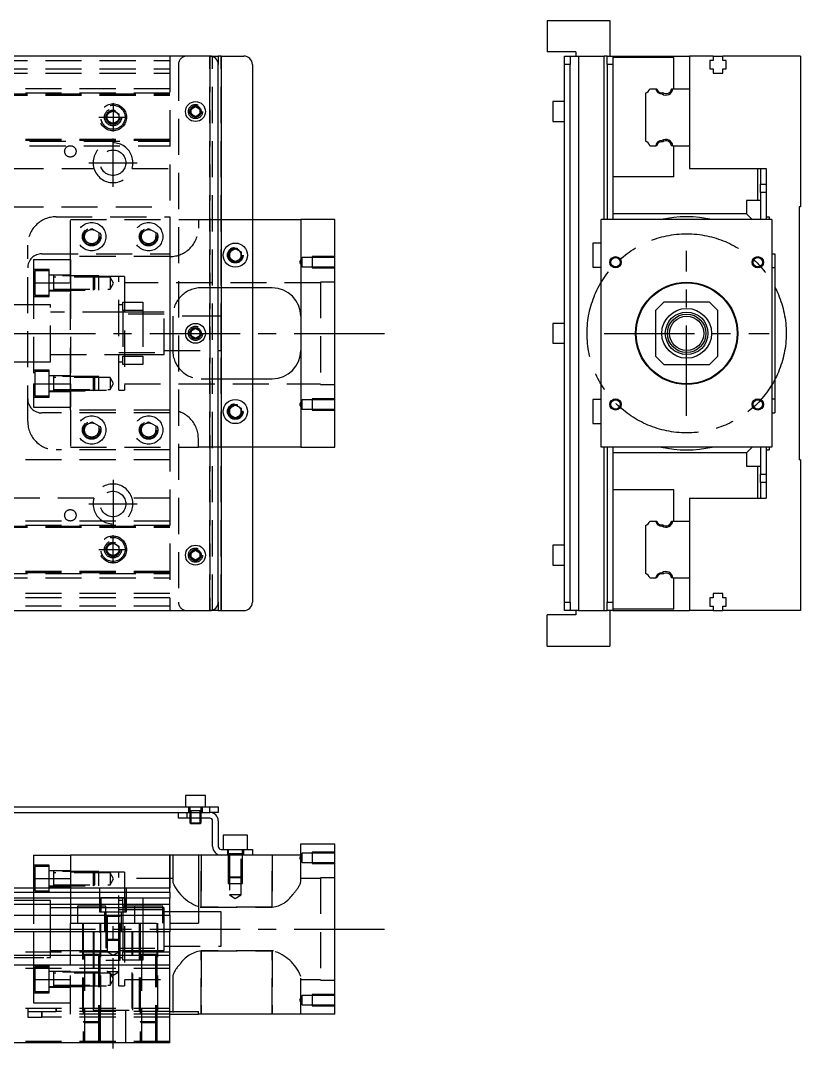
# Model space of a CAD drawing. Extents: x -29 to 759, y -290 to 112.
# Drawn here: x 484.5 to 758.7, y -251.5 to 110 of the extents above; entities that cross this region are included whole.
import ezdxf

# ---------------------------------------------------------------- set-up
doc = ezdxf.new("R2010")
doc.units = 0
doc.linetypes.add('CENTER', pattern=[50.8, 31.75, -6.35, 6.35, -6.35])
doc.linetypes.add('DASHED', pattern=[19.05, 12.7, -6.35])
doc.layers.get('0').update_dxf_attribs({"linetype": 'CONTINUOUS'})
doc.layers.add('CENTER', color=1, linetype='CENTER')

msp = doc.modelspace()

# ---------------------------------------------------------------- linework, layer by layer
at = {"color": 7, "linetype": 'CONTINUOUS'}
for p, q in [((669.68, 110), (669.68, 99)), ((669.68, 110), (691.68, 110)), ((691.68, 110), (691.68, 97.5)), ((679.68, 99), (669.68, 99)), ((679.68, 99), (679.68, 97.5)), ((551, 97.5), (3, 97.5)), ((551, 97.5), (554, 97.5)), ((554, 97.5), (554, 94.5)), ((555, 97.5), (554, 97.5)), ((554, -94.5), (554, 94.5)), ((555, 97.5), (555, -97.5)), ((555, 97.5), (563, 97.5)), ((566, 94.5), (566, -94.5)), ((675.68, 97.5), (677.68, 97.5)), ((675.68, 94.5), (675.68, 97.5)), ((677.68, 94.5), (675.68, 94.5)), ((675.68, -94.5), (675.68, 94.5)), ((677.68, 97.5), (677.68, 94.5)), ((677.68, 97.5), (680.68, 97.5)), ((677.68, -94.5), (677.68, 94.5)), ((680.68, 97.5), (680.68, -97.5)), ((680.68, 97.5), (689.68, 97.5)), ((689.68, 40), (689.68, 97.5)), ((690.68, 97.5), (689.68, 97.5)), ((690.68, 97.5), (692.68, 97.5)), ((690.68, 94.5), (690.68, 97.5)), ((692.68, 94.5), (690.68, 94.5)), ((690.68, 94.5), (690.68, 40)), ((692.68, 97.5), (692.68, 94.5)), ((692.68, 97.5), (719.68, 97.5)), ((714.18, 97), (692.68, 97)), ((692.68, 94.5), (692.68, 40)), ((714.18, 86), (714.18, 97)), ((719.68, 97.5), (719.68, 86)), ((727.98, 97.5), (719.68, 97.5)), ((727.98, 96), (726.83, 96)), ((726.83, 96), (726.83, 93)), ((727.98, 97.5), (731.38, 97.5)), ((727.98, 97.5), (727.98, 96)), ((731.38, 96), (731.38, 97.5)), ((758.68, 97.5), (731.38, 97.5)), ((732.53, 96), (731.38, 96)), ((732.53, 93), (732.53, 96)), ((758.68, 97.5), (758.68, 44.5)), ((726.83, 93), (727.98, 93)), ((727.98, 93), (727.98, 91.5)), ((727.98, 91.5), (731.38, 91.5)), ((731.38, 91.5), (731.38, 93)), ((731.38, 93), (732.53, 93)), ((704.18, 84.460392), (704.18, 67.539608)), ((705.719608, 86), (707.80154, 86)), ((707.80154, 86), (708.20668, 86)), ((713.357372, 86), (713.861934, 86)), ((713.861934, 86), (719.68, 86)), ((719.68, 86), (719.68, 66)), ((719.68, 86), (719.68, 66)), ((544.5, 78.866026), (546, 79.73205)), ((546, 79.73205), (547.5, 78.866026)), ((671.68, 81.5), (671.68, 78)), ((675.68, 81.5), (671.68, 81.5)), ((544.5, 77.133974), (544.5, 78.866026)), ((546, 76.26795), (544.5, 77.133974)), ((547.5, 77.133974), (546, 76.26795)), ((547.5, 78.866026), (547.5, 77.133974)), ((671.68, 78), (671.68, 74.5)), ((671.68, 74.5), (675.68, 74.5)), ((705.719608, 66), (707.80154, 66)), ((708.20668, 66), (707.80154, 66)), ((713.861934, 66), (713.357372, 66)), ((713.861934, 66), (719.68, 66)), ((714.18, 55), (714.18, 66)), ((719.68, 66), (719.68, 58)), ((719.68, 58), (746.68, 58)), ((743.68, 46.75), (743.68, 58)), ((744.68, 58), (744.68, 52.5)), ((746.68, 58), (746.68, 41)), ((714.18, 55), (692.68, 55)), ((744.68, 52.5), (746.68, 52.5)), ((744.68, 49.5), (744.68, 52.5)), ((746.68, 49.5), (744.68, 49.5)), ((744.68, 49.5), (744.68, 40)), ((739.68, 46.75), (739.68, 42.5)), ((744.68, 46.75), (739.68, 46.75)), ((758.68, 44.5), (758.18, 44.5)), ((758.18, 44.5), (758.18, -44.5)), ((566, 40), (583, 40)), ((595, 40), (583, 40)), ((583, 40), (583, -40)), ((595, -40), (595, 40)), ((688.68, -40), (688.68, 40)), ((748.68, 40), (688.68, 40)), ((739.68, 42), (692.68, 42)), ((739.68, 42.5), (739.68, 42)), ((741.68, 40), (739.68, 42)), ((746.68, 41), (747.68, 41)), ((746.68, 41), (746.68, 40)), ((747.68, 41), (747.68, 40)), ((748.68, 40), (748.68, -40)), ((558, 28.6547), (560, 29.809402)), ((560, 29.809402), (562, 28.6547)), ((685.68, 31.75), (685.68, 27.5)), ((688.68, 31.75), (685.68, 31.75)), ((558, 26.3453), (558, 28.6547)), ((560, 25.190598), (558, 26.3453)), ((562, 26.3453), (560, 25.190598)), ((562, 28.6547), (562, 26.3453)), ((685.68, 27.5), (685.68, 23.25)), ((748.68, 28), (749.68, 28)), ((749.68, 28), (749.68, -28)), ((685.68, 23.25), (688.68, 23.25)), ((749.68, 23), (748.68, 23)), ((573, 16), (566, 16)), ((710.68, 11), (707.68, 8)), ((726.68, 11), (710.68, 11)), ((729.68, 8), (726.68, 11)), ((707.68, 8), (707.68, -8)), ((729.68, -8), (729.68, 8)), ((544.5, 0.866026), (546, 1.73205)), ((544.5, -0.866026), (544.5, 0.866026)), ((546, 1.73205), (547.5, 0.866026)), ((547.5, 0.866026), (547.5, -0.866026)), ((671.68, 3.5), (671.68, 0)), ((675.68, 3.5), (671.68, 3.5)), ((671.68, 0), (671.68, -3.5)), ((546, -1.73205), (544.5, -0.866026)), ((547.5, -0.866026), (546, -1.73205)), ((671.68, -3.5), (675.68, -3.5)), ((707.68, -8), (710.68, -11)), ((726.68, -11), (729.68, -8)), ((710.68, -11), (726.68, -11)), ((566, -16), (573, -16)), ((558, -26.3453), (560, -25.190598)), ((560, -25.190598), (562, -26.3453)), ((685.68, -23.25), (685.68, -27.5)), ((688.68, -23.25), (685.68, -23.25)), ((748.68, -23), (749.68, -23)), ((558, -28.6547), (558, -26.3453)), ((560, -29.809402), (558, -28.6547)), ((562, -28.6547), (560, -29.809402)), ((562, -26.3453), (562, -28.6547)), ((685.68, -27.5), (685.68, -31.75)), ((748.68, -28), (749.68, -28)), ((685.68, -31.75), (688.68, -31.75)), ((583, -40), (566, -40)), ((583, -40), (595, -40)), ((748.68, -40), (688.68, -40)), ((689.68, -97.5), (689.68, -40)), ((690.68, -40), (690.68, -94.5)), ((692.68, -40), (692.68, -94.5)), ((739.68, -42), (692.68, -42)), ((739.68, -42), (741.68, -40)), ((739.68, -42), (739.68, -42.5)), ((739.68, -42.5), (739.68, -46.75)), ((744.68, -40), (744.68, -49.5)), ((746.68, -40), (746.68, -41)), ((746.68, -41), (746.68, -58)), ((746.68, -41), (747.68, -41)), ((747.68, -40), (747.68, -41)), ((739.68, -46.75), (744.68, -46.75)), ((743.68, -58), (743.68, -46.75)), ((758.68, -44.5), (758.18, -44.5)), ((758.68, -44.5), (758.68, -97.5)), ((744.68, -49.5), (746.68, -49.5)), ((744.68, -52.5), (744.68, -49.5)), ((746.68, -52.5), (744.68, -52.5)), ((744.68, -52.5), (744.68, -58)), ((714.18, -55), (692.68, -55)), ((714.18, -66), (714.18, -55)), ((719.68, -58), (719.68, -66)), ((719.68, -58), (746.68, -58)), ((704.18, -67.539608), (704.18, -84.460392)), ((705.719608, -66), (707.80154, -66)), ((707.80154, -66), (708.20668, -66)), ((713.357372, -66), (713.861934, -66)), ((713.861934, -66), (719.68, -66)), ((719.68, -66), (719.68, -86)), ((719.68, -66), (719.68, -86)), ((671.68, -74.5), (671.68, -78)), ((675.68, -74.5), (671.68, -74.5)), ((544.5, -77.133974), (546, -76.26795)), ((544.5, -78.866026), (544.5, -77.133974)), ((546, -79.73205), (544.5, -78.866026)), ((546, -76.26795), (547.5, -77.133974)), ((547.5, -78.866026), (546, -79.73205)), ((547.5, -77.133974), (547.5, -78.866026)), ((671.68, -78), (671.68, -81.5)), ((671.68, -81.5), (675.68, -81.5)), ((705.719608, -86), (707.80154, -86)), ((708.20668, -86), (707.80154, -86)), ((713.861934, -86), (713.357372, -86)), ((713.861934, -86), (719.68, -86)), ((714.18, -97), (714.18, -86)), ((719.68, -86), (719.68, -97.5)), ((727.98, -93), (726.83, -93)), ((726.83, -93), (726.83, -96)), ((731.38, -91.5), (727.98, -91.5)), ((727.98, -91.5), (727.98, -93)), ((731.38, -93), (731.38, -91.5)), ((732.53, -93), (731.38, -93)), ((732.53, -96), (732.53, -93)), ((3, -97.5), (551, -97.5)), ((554, -97.5), (551, -97.5)), ((554, -94.5), (554, -97.5)), ((554, -97.5), (555, -97.5)), ((555, -97.5), (563, -97.5)), ((675.68, -94.5), (677.68, -94.5)), ((675.68, -97.5), (675.68, -94.5)), ((677.68, -97.5), (675.68, -97.5)), ((677.68, -94.5), (677.68, -97.5)), ((680.68, -97.5), (677.68, -97.5)), ((679.68, -97.5), (679.68, -99)), ((680.68, -97.5), (689.68, -97.5)), ((689.68, -97.5), (690.68, -97.5)), ((690.68, -94.5), (692.68, -94.5)), ((690.68, -97.5), (690.68, -94.5)), ((692.68, -97.5), (690.68, -97.5)), ((691.68, -97.5), (691.68, -110)), ((692.68, -94.5), (692.68, -97.5)), ((714.18, -97), (692.68, -97)), ((692.68, -97.5), (719.68, -97.5)), ((727.98, -97.5), (719.68, -97.5)), ((726.83, -96), (727.98, -96)), ((727.98, -96), (727.98, -97.5)), ((727.98, -97.5), (731.38, -97.5)), ((731.38, -97.5), (731.38, -96)), ((731.38, -96), (732.53, -96)), ((758.68, -97.5), (731.38, -97.5)), ((669.68, -110), (669.68, -99)), ((679.68, -99), (669.68, -99)), ((669.68, -110), (691.68, -110)), ((549.5, -162.489994), (542.5, -162.489994)), ((542.5, -162.489994), (542.5, -166.489994)), ((549.5, -166.489994), (549.5, -162.489994)), ((352, -166.49), (551, -166.49)), ((352, -168.49), (543, -168.49)), ((540, -170.489994), (540, -168.489994)), ((543, -168.489994), (551, -168.489994)), ((543, -168.489994), (543, -170.489994)), ((543, -168.489994), (551, -168.489994)), ((551, -168.489994), (551, -166.489994)), ((551, -166.489994), (554, -166.489994)), ((554, -168.489994), (551, -168.489994)), ((554, -166.489994), (554, -168.489994)), ((543, -170.489994), (540, -170.489994)), ((551, -170.489994), (543, -170.489994)), ((544, -170.490014), (544, -172.139994)), ((544, -172.139994), (548, -172.139994)), ((544, -172.139994), (544.35, -172.489994)), ((544.35, -170.490014), (544.35, -172.489994)), ((547.65, -172.489994), (544.35, -172.489994)), ((547.65, -172.489994), (547.65, -170.490014)), ((547.65, -172.489994), (548, -172.139994)), ((548, -172.139994), (548, -170.490014)), ((552, -180.489994), (552, -171.489994)), ((554, -171.489994), (554, -180.489994)), ((564.25, -176.489994), (555.75, -176.489994)), ((555.75, -176.489994), (555.75, -181.489994)), ((564.25, -181.489994), (564.25, -176.489994)), ((583, -183.489994), (583, -179.489994)), ((583, -179.489994), (595, -179.489994)), ((595, -239.489994), (595, -179.489994)), ((489, -183.489994), (502, -183.489994)), ((489, -183.489994), (489, -191.706574)), ((502, -183.489994), (502, -194.989994)), ((537, -183.489994), (502, -183.489994)), ((537, -194.989994), (537, -183.489994)), ((547, -183.489994), (537, -183.489994)), ((547, -183.489994), (547, -207.489994)), ((555, -183.489994), (547, -183.489994)), ((555, -181.489994), (563, -181.489994)), ((563, -183.489994), (555, -183.489994)), ((563, -183.489994), (563, -181.489994)), ((563, -181.489994), (566, -181.489994)), ((566, -183.489994), (563, -183.489994)), ((566, -181.489994), (566, -183.489994)), ((583, -183.489994), (566, -183.489994)), ((351.5, -194.99), (537, -194.99)), ((489, -191.706574), (489, -194.989994)), ((489, -191.706574), (502, -191.706574)), ((537, -196.529602), (537, -194.989994)), ((351.5, -196.529608), (537, -196.529608)), ((537, -198.61154), (351.5, -198.61154)), ((537, -196.529602), (537, -198.611534)), ((537, -200.82666), (537, -198.611534)), ((537, -200.826666), (351.5, -200.826666)), ((537, -204.671928), (537, -200.82666)), ((351.5, -204.671934), (537, -204.671934)), ((537, -204.671928), (537, -210.489994)), ((537, -207.489994), (547, -207.489994)), ((537, -210.49), (17, -210.49)), ((537, -218.789994), (537, -210.489994)), ((537, -218.79), (17, -218.79)), ((537, -222.189994), (537, -218.789994)), ((537, -222.19), (17, -222.19)), ((537, -249.489994), (537, -222.189994)), ((537, -238.489994), (547, -238.489994)), ((547, -239.489994), (547, -238.489994)), ((537, -239.489994), (547, -239.489994)), ((595, -239.489994), (547, -239.489994)), ((537, -249.49), (17, -249.49))]:
    msp.add_line(p, q, dxfattribs=at)
at = {"color": 3, "linetype": 'DASHED'}
for p, q in [((17, 96), (537, 96)), ((537, 97.5), (537, -97.5)), ((540, 94.5), (540, -94.5)), ((551, -97.5), (551, 97.5)), ((551, 97.5), (551, -97.5)), ((552, -97.5), (552, 97.5)), ((555, -97.5), (555, 97.5)), ((17, 93), (537, 93)), ((17, 91.5), (537, 91.5)), ((17, 84.204452), (537, 84.204452)), ((17, 84.2), (537, 84.2)), ((17, 83.8), (537, 83.8)), ((537, 86), (351.5, 86)), ((537, 84.460392), (351.5, 84.460392)), ((514.5, 76), (514.518502, 76.303588)), ((515, 77.1547), (517, 78.309402)), ((515, 74.8453), (515, 77.1547)), ((517, 78.309402), (519, 77.1547)), ((519, 77.1547), (519, 74.8453)), ((544, 78), (544.030168, 78.346066)), ((517, 73.690598), (515, 74.8453)), ((519, 74.8453), (517, 73.690598)), ((537, 68.2), (17, 68.2)), ((537, 67.8), (17, 67.8)), ((537, 67.795548), (17, 67.795548)), ((411.5, 67.539608), (537, 67.539608)), ((411.5, 66), (537, 66)), ((403.708204, 58), (510.291796, 58)), ((523.708204, 58), (537, 58)), ((22.640312, 44.5), (537, 44.5)), ((497, 41), (537, 41)), ((502, 27), (502, 40)), ((502, 40), (547, 40)), ((537, 41), (537, 28)), ((547, 40), (547, 37)), ((547, 40), (554, 40)), ((554, 40), (566, 40)), ((507, 35.443376), (509.5, 36.886752)), ((509.5, 36.886752), (512, 35.443376)), ((527, 35.443376), (529.5, 36.886752)), ((529.5, 36.886752), (532, 35.443376)), ((506.5, 34), (506.520026, 34.346056)), ((507, 32.556624), (507, 35.443376)), ((509.5, 31.113248), (507, 32.556624)), ((512, 32.556624), (509.5, 31.113248)), ((512, 35.443376), (512, 32.556624)), ((527, 32.556624), (527, 35.443376)), ((529.5, 31.113248), (527, 32.556624)), ((532, 32.556624), (529.5, 31.113248)), ((532, 35.443376), (532, 32.556624)), ((532.477798, 34.364306), (532.5, 34)), ((487, -31), (487, 31)), ((489, 26), (502, 26)), ((489, 26), (489, 17.78342)), ((492, 28), (537, 28)), ((502, 17.78342), (502, 27)), ((537, 27), (502, 27)), ((502, 26), (502, 17.78342)), ((537, 28), (537, -28)), ((557.5, 27.5), (557.512884, 27.753488)), ((583.5, 26.65), (582.547372, 25)), ((583.5, 23.35), (583.5, 26.65)), ((587, 26.65), (583.5, 26.65)), ((587, 26.999994), (587, 23.000006)), ((595, 26.999994), (587, 26.999994)), ((595, 26.65), (587, 26.65)), ((494.5, 22.42767), (489, 22.42767)), ((489.5, 21.92767), (489.5, 13.42767)), ((494.5, 21.92767), (489.5, 21.92767)), ((494.5, 12.92767), (494.5, 22.42767)), ((582.547372, 25), (583.5, 23.35)), ((583.5, 23.35), (587, 23.35)), ((587, 23.35), (595, 23.35)), ((587, 23.000006), (595, 23.000006)), ((502, 20.42767), (494.5, 20.42767)), ((512, 20.177664), (494.5, 20.177664)), ((496.1, 20.177664), (496.1, 15.177674)), ((516, 19.77767), (496.1, 19.77767)), ((519, 20), (502, 20)), ((519, 20), (502, 20)), ((510.1, 15.17767), (510.1, 20.17767)), ((510.5, 19.77767), (510.1, 20.17767)), ((510.5, 19.77767), (510.5, 15.57767)), ((512, 15.177674), (512, 20.177664)), ((516, 19.77767), (516, 15.57767)), ((517.212436, 17.67767), (516, 19.77767)), ((519, -20), (519, 20)), ((521, 20), (519, 20)), ((521, 20), (521, -20)), ((489, 17.78342), (502, 17.78342)), ((489, 17.78342), (489, -17.78342)), ((494.5, 15.177674), (512, 15.177674)), ((494.5, 14.92767), (502, 14.92767)), ((496.1, 15.57767), (516, 15.57767)), ((502, 17.78342), (502, -17.78342)), ((502, -17.78342), (502, 17.78342)), ((510.1, 15.17767), (510.5, 15.57767)), ((516, 15.57767), (517.212436, 17.67767)), ((590, 17.75), (521, 17.75)), ((554, 16), (548, 16)), ((566, 16), (554, 16)), ((590, 18), (590, -18)), ((595, 18), (590, 18)), ((489, 12.92767), (494.5, 12.92767)), ((489.5, 13.42767), (494.5, 13.42767)), ((520.5, 11), (527.5, 11)), ((520.5, 8), (520.5, 11)), ((527.5, 11), (527.5, 8)), ((495, 10), (480, 10)), ((495, 10), (489, 10)), ((495, -10), (495, 10)), ((495, -10), (495, 10)), ((519.005, 7.5), (495, 7.5)), ((518.995, 7.5), (495, 7.5)), ((527.5, 7.5), (518.995, 7.5)), ((519.005, 7.5), (518.995, 7.5)), ((520.5, 10), (519, 10)), ((527.5, 7.5), (519.005, 7.5)), ((527.5, 8), (520.5, 8)), ((520.5, 8), (520.5, -8)), ((527.5, 8), (527.5, -8)), ((535, 7.5), (527.5, 7.5)), ((535, -7.5), (535, 7.5)), ((535, 6.75), (519, 6.75)), ((554, 6), (535, 6)), ((538, 6), (538, -6)), ((555, 6), (554, 6)), ((555, -6), (555, 6)), ((547.973226, 0.326156), (548, 0)), ((519, -6.75), (535, -6.75)), ((535, -6), (554, -6)), ((554, -6), (555, -6)), ((480, -10), (495, -10)), ((489, -10), (495, -10)), ((495, -7.5), (519.005, -7.5)), ((495, -7.5), (518.995, -7.5)), ((518.995, -7.5), (527.5, -7.5)), ((518.995, -7.5), (519.005, -7.5)), ((519, -10), (520.5, -10)), ((519.005, -7.5), (527.5, -7.5)), ((520.5, -8), (527.5, -8)), ((520.5, -11), (520.5, -8)), ((527.5, -7.5), (535, -7.5)), ((527.5, -8), (527.5, -11)), ((494.5, -12.92767), (489, -12.92767)), ((489.5, -13.42767), (489.5, -21.92767)), ((494.5, -13.42767), (489.5, -13.42767)), ((494.5, -22.42767), (494.5, -12.92767)), ((527.5, -11), (520.5, -11)), ((489, -17.78342), (502, -17.78342)), ((489, -17.78342), (489, -26)), ((502, -14.92767), (494.5, -14.92767)), ((512, -15.177674), (494.5, -15.177674)), ((496.1, -15.177674), (496.1, -20.177664)), ((516, -15.57767), (496.1, -15.57767)), ((502, -17.78342), (502, -26)), ((502, -27), (502, -17.78342)), ((510.1, -20.17767), (510.1, -15.17767)), ((510.5, -15.57767), (510.1, -15.17767)), ((510.5, -15.57767), (510.5, -19.77767)), ((512, -20.177664), (512, -15.177674)), ((516, -15.57767), (516, -19.77767)), ((517.212436, -17.67767), (516, -15.57767)), ((516, -19.77767), (517.212436, -17.67767)), ((521, -17.75), (590, -17.75)), ((548, -16), (554, -16)), ((554, -16), (566, -16)), ((590, -18), (595, -18)), ((494.5, -20.177664), (512, -20.177664)), ((494.5, -20.42767), (502, -20.42767)), ((496.1, -19.77767), (516, -19.77767)), ((502, -20), (519, -20)), ((502, -20), (519, -20)), ((510.1, -20.17767), (510.5, -19.77767)), ((519, -20), (521, -20)), ((489, -22.42767), (494.5, -22.42767)), ((489.5, -21.92767), (494.5, -21.92767)), ((583.5, -23.35), (582.547372, -25)), ((582.547372, -25), (583.5, -26.65)), ((583.5, -26.65), (583.5, -23.35)), ((587, -23.35), (583.5, -23.35)), ((587, -23.000006), (587, -26.999994)), ((595, -23.000006), (587, -23.000006)), ((595, -23.35), (587, -23.35)), ((489, -26), (502, -26)), ((537, -28), (492, -28)), ((537, -27), (502, -27)), ((502, -27), (502, -40)), ((537, -28), (537, -41)), ((562.483582, -27.213962), (562.5, -27.5)), ((583.5, -26.65), (587, -26.65)), ((587, -26.65), (595, -26.65)), ((587, -26.999994), (595, -26.999994)), ((507, -32.556624), (509.5, -31.113248)), ((509.5, -31.113248), (512, -32.556624)), ((527, -32.556624), (529.5, -31.113248)), ((529.5, -31.113248), (532, -32.556624)), ((507, -35.443376), (507, -32.556624)), ((509.5, -36.886752), (507, -35.443376)), ((512, -35.443376), (509.5, -36.886752)), ((512, -32.556624), (512, -35.443376)), ((512.477798, -33.635694), (512.5, -34)), ((526.5, -34), (526.520026, -33.653944)), ((527, -35.443376), (527, -32.556624)), ((529.5, -36.886752), (527, -35.443376)), ((532, -35.443376), (529.5, -36.886752)), ((532, -32.556624), (532, -35.443376)), ((547, -40), (547, -37)), ((537, -41), (497, -41)), ((502, -40), (547, -40)), ((554, -40), (547, -40)), ((566, -40), (554, -40)), ((537, -44.5), (22.640312, -44.5)), ((510.291796, -58), (403.708204, -58)), ((537, -58), (523.708204, -58)), ((17, -67.795548), (537, -67.795548)), ((17, -67.8), (537, -67.8)), ((17, -68.2), (537, -68.2)), ((537, -66), (411.5, -66)), ((537, -67.539608), (411.5, -67.539608)), ((514.5, -76), (514.518502, -75.696412)), ((515, -74.8453), (517, -73.690598)), ((515, -77.1547), (515, -74.8453)), ((517, -73.690598), (519, -74.8453)), ((519, -74.8453), (519, -77.1547)), ((517, -78.309402), (515, -77.1547)), ((519, -77.1547), (517, -78.309402)), ((547.973226, -77.673844), (548, -78)), ((537, -83.8), (17, -83.8)), ((537, -84.2), (17, -84.2)), ((537, -84.204452), (17, -84.204452)), ((17, -84.460392), (537, -84.460392)), ((17, -86), (537, -86)), ((537, -91.5), (17, -91.5)), ((537, -93), (17, -93)), ((537, -96), (17, -96)), ((543.5, -166.489994), (543.5, -168.489994)), ((548.000006, -167.889994), (543.999994, -167.889994)), ((544, -166.489994), (544, -170.489994)), ((544.000006, -166.489994), (544.000006, -170.489994)), ((544.35, -167.889994), (544.35, -170.489994)), ((547.65, -170.489994), (547.65, -167.889994)), ((547.999994, -170.489994), (547.999994, -166.489994)), ((548, -170.489994), (548, -166.489994)), ((548.5, -168.489994), (548.5, -166.489994)), ((537, -183.489994), (537, -194.989994)), ((538, -183.489994), (538, -192.78483)), ((548, -201.80478), (548, -183.489994)), ((548, -183.489994), (548, -201.80478)), ((557.25, -181.489994), (557.25, -183.489994)), ((562.500006, -183.089994), (557.499994, -183.089994)), ((557.500006, -181.489994), (557.500006, -193.489994)), ((557.9, -183.089994), (557.9, -197.489994)), ((562.1, -197.489994), (562.1, -183.089994)), ((562.499994, -193.489994), (562.499994, -181.489994)), ((562.75, -183.489994), (562.75, -181.489994)), ((573, -183.489994), (573, -201.80478)), ((573, -201.80478), (573, -183.489994)), ((583.5, -182.839994), (582.547372, -184.489994)), ((583, -192.78483), (583, -183.489994)), ((583.5, -186.139994), (583.5, -182.839994)), ((587, -182.839994), (583.5, -182.839994)), ((587, -182.49), (587, -186.489988)), ((595, -182.49), (587, -182.49)), ((595, -182.839994), (587, -182.839994)), ((494.5, -187.062324), (489, -187.062324)), ((489.5, -187.562324), (489.5, -191.812324)), ((494.5, -187.562324), (489.5, -187.562324)), ((494.5, -196.562324), (494.5, -187.062324)), ((582.547372, -184.489994), (583.5, -186.139994)), ((583.5, -186.139994), (587, -186.139994)), ((587, -186.139994), (595, -186.139994)), ((587, -186.489988), (595, -186.489988)), ((502, -189.062324), (494.5, -189.062324)), ((512, -189.31233), (494.5, -189.31233)), ((496.1, -189.31232), (496.1, -194.31233)), ((516, -189.712324), (496.1, -189.712324)), ((510.27767, -189.489994), (502, -189.489994)), ((510.1, -191.812324), (510.1, -189.312324)), ((510.5, -189.712324), (510.1, -189.312324)), ((512, -189.489994), (510.27767, -189.489994)), ((510.5, -189.712324), (510.50002, -193.912324)), ((512, -194.31232), (512, -189.31233)), ((519, -189.489994), (512, -189.489994)), ((516, -189.712324), (516, -193.912324)), ((517.212436, -191.812324), (516, -189.712324)), ((519, -229.489994), (519, -189.489994)), ((521, -189.489994), (519, -189.489994)), ((521, -189.489994), (521, -229.489994)), ((557.5, -191.089994), (562.5, -191.089994)), ((557.5, -191.089994), (557.9, -191.489994)), ((562.1, -191.489994), (557.9, -191.489994)), ((562.1, -191.489994), (562.5, -191.089994)), ((590, -191.489994), (590, -227.489994)), ((595, -191.489994), (590, -191.489994)), ((489, -194.989994), (489, -210.489994)), ((489.5, -191.812324), (489.5, -194.989994)), ((489.5, -194.989994), (489.5, -196.062324)), ((494.5, -194.31232), (512, -194.31232)), ((494.5, -194.562324), (502, -194.562324)), ((496.1, -193.912324), (516, -193.912324)), ((502, -194.989994), (502, -207.489994)), ((510.1, -194.312324), (510.1, -191.812324)), ((510.1, -194.312324), (510.5, -193.912324)), ((512.25, -194.99), (512.25, -203.49)), ((516, -193.912324), (517.212436, -191.812324)), ((538, -191.739994), (521, -191.739994)), ((521.75, -203.49), (521.75, -194.99)), ((538, -192.78483), (538.03624, -193.11495)), ((557.500006, -193.489994), (562.499994, -193.489994)), ((582.880924, -193.420342), (582.97186, -193.073348)), ((582.97186, -193.073348), (583, -192.78483)), ((590, -191.739994), (583, -191.739994)), ((489, -196.562324), (494.5, -196.562324)), ((489.5, -196.062324), (494.5, -196.062324)), ((521.25, -198.49), (512.75, -198.49)), ((512.75, -198.49), (512.75, -203.49)), ((520.5, -201.489994), (520.5, -198.489994)), ((521.25, -198.489994), (527.5, -198.489994)), ((521.25, -203.49), (521.25, -198.49)), ((527.5, -198.489994), (527.5, -201.489994)), ((560, -197.489994), (557.9, -197.489994)), ((557.9, -197.489994), (560, -198.70243)), ((562.1, -197.489994), (560, -197.489994)), ((560, -198.70243), (562.1, -197.489994)), ((495, -199.489994), (480, -199.489994)), ((495, -209.489994), (495, -199.489994)), ((502, -201.989994), (495, -201.989994)), ((504.5, -201.989994), (502, -201.989994)), ((512.75, -201.489994), (504.5, -201.489994)), ((504.5, -201.489994), (504.5, -207.489994)), ((512.75, -201.989994), (504.5, -201.989994)), ((514.5, -201.489994), (512.75, -201.489994)), ((514.5, -201.989994), (512.75, -201.989994)), ((514.5, -207.489994), (514.5, -201.489994)), ((519, -201.989994), (514.5, -201.989994)), ((520.5, -199.489994), (519, -199.489994)), ((520.5, -201.989994), (519, -201.989994)), ((521.25, -201.489994), (520.5, -201.489994)), ((520.5, -201.489994), (520.5, -203.489994)), ((521.25, -201.989994), (520.5, -201.989994)), ((524.5, -201.489994), (521.25, -201.489994)), ((524.5, -201.989994), (521.25, -201.989994)), ((534.5, -201.489994), (524.5, -201.489994)), ((524.5, -201.489994), (524.5, -207.489994)), ((527.5, -201.989994), (524.5, -201.989994)), ((527.5, -201.489994), (527.5, -207.489994)), ((534.5, -201.989994), (527.5, -201.989994)), ((534.5, -207.489994), (534.5, -201.489994)), ((535, -201.989994), (534.5, -201.989994)), ((535, -207.489994), (535, -201.989994)), ((547.616488, -201.789416), (548, -201.80478)), ((573, -201.80478), (548, -201.80478)), ((548, -201.80478), (573, -201.80478)), ((512.25, -203.49), (521.75, -203.49)), ((514, -203.49), (514, -210.49)), ((519.500006, -205.09), (514.499994, -205.09)), ((514.500006, -203.49), (514.500006, -220.49)), ((514.9, -205.09), (514.9, -224.49)), ((520.5, -202.739994), (519, -202.739994)), ((519.1, -224.49), (519.1, -205.09)), ((519.499994, -220.49), (519.499994, -203.49)), ((520, -210.49), (520, -203.49)), ((521.25, -202.739994), (520.5, -202.739994)), ((520.5, -203.489994), (520.5, -207.489994)), ((524.5, -202.739994), (521.25, -202.739994)), ((527.5, -202.739994), (524.5, -202.739994)), ((534.5, -202.739994), (527.5, -202.739994)), ((535, -202.739994), (534.5, -202.739994)), ((537, -203.489994), (535, -203.489994)), ((547, -203.489994), (537, -203.489994)), ((555, -203.489994), (547, -203.489994)), ((555, -209.489994), (555, -203.489994)), ((495, -210.489994), (495, -209.489994)), ((502, -210.489994), (502, -207.489994)), ((502, -207.489994), (514.5, -207.489994)), ((506.25, -207.489994), (506.25, -238.489994)), ((506.500006, -207.489994), (506.500006, -248.989994)), ((512.499994, -248.989994), (512.499994, -207.489994)), ((512.75, -238.489994), (512.75, -207.489994)), ((514.5, -207.489994), (514.9, -207.489994)), ((514.9, -207.489994), (519.1, -207.489994)), ((519.1, -207.489994), (519.5, -207.489994)), ((519.5, -207.489994), (537, -207.489994)), ((520.5, -207.489994), (520.5, -217.489994)), ((526.25, -207.489994), (526.25, -238.489994)), ((526.500006, -207.489994), (526.500006, -248.989994)), ((527.5, -207.489994), (527.5, -217.489994)), ((532.499994, -248.989994), (532.499994, -207.489994)), ((532.75, -238.489994), (532.75, -207.489994)), ((535, -209.489994), (535, -207.489994)), ((535, -216.989994), (535, -209.489994)), ((555, -215.489994), (555, -209.489994)), ((489, -210.489994), (489, -218.789994)), ((495, -218.789994), (495, -210.489994)), ((502, -218.789994), (502, -210.489994)), ((510, -210.49), (510, -237.99)), ((510.291796, -210.49), (510.291796, -237.49)), ((514.5, -213.09), (519.5, -213.09)), ((514.5, -213.09), (514.9, -213.49)), ((515, -210.489994), (515, -217.489994)), ((519, -217.489994), (519, -210.489994)), ((519.1, -213.49), (519.5, -213.09)), ((523.708204, -237.49), (523.708204, -210.49)), ((524, -237.99), (524, -210.49)), ((519.1, -213.49), (514.9, -213.49)), ((519, -216.239994), (535, -216.239994)), ((535, -215.489994), (555, -215.489994)), ((537, -217.64), (17, -217.64)), ((480, -219.489994), (493.708204, -219.489994)), ((489, -218.789994), (489, -227.273414)), ((493.708204, -219.489994), (495, -219.489994)), ((495, -216.989994), (502, -216.989994)), ((495, -219.489994), (495, -218.789994)), ((502, -216.989994), (519.005, -216.989994)), ((502, -222.189994), (502, -218.789994)), ((512.500006, -218.489994), (506.499994, -218.489994)), ((507, -218.489994), (507, -248.989994)), ((512, -248.989994), (512, -218.489994)), ((514.500006, -220.49), (519.499994, -220.49)), ((519, -217.489994), (515, -217.489994)), ((515, -217.489994), (517, -218.644694)), ((517, -218.644694), (519, -217.489994)), ((518.995, -216.989994), (527.5, -216.989994)), ((519, -219.489994), (520.5, -219.489994)), ((519.005, -216.989994), (527.5, -216.989994)), ((520.5, -217.489994), (527.5, -217.489994)), ((520.5, -220.489994), (520.5, -217.489994)), ((527.5, -220.489994), (520.5, -220.489994)), ((532.500006, -218.489994), (526.499994, -218.489994)), ((527, -218.489994), (527, -248.989994)), ((527.5, -216.989994), (535, -216.989994)), ((527.5, -217.489994), (527.5, -220.489994)), ((532, -248.989994), (532, -218.489994)), ((548, -217.175208), (573, -217.175208)), ((573, -217.175208), (548, -217.175208)), ((548, -239.489994), (548, -217.175208)), ((548, -217.175208), (548, -239.489994)), ((573, -217.175208), (573, -239.489994)), ((573, -239.489994), (573, -217.175208)), ((573.38497, -217.19062), (573, -217.175208)), ((537, -223.34), (17, -223.34)), ((494.5, -222.417664), (489, -222.417664)), ((489.5, -222.917664), (489.5, -227.167664)), ((493.708204, -222.917664), (489.5, -222.917664)), ((494.5, -222.917664), (493.708204, -222.917664)), ((494.5, -231.917664), (494.5, -222.417664)), ((502, -238.489994), (502, -222.189994)), ((489, -227.273414), (493.708204, -227.273414)), ((489, -227.273414), (489, -235.489994)), ((489.5, -227.167664), (489.5, -231.417664)), ((493.708204, -227.273414), (502, -227.273414)), ((502, -224.417664), (494.5, -224.417664)), ((512, -224.667668), (494.5, -224.667668)), ((496.1, -224.667658), (496.1, -229.667668)), ((516, -225.067664), (496.1, -225.067664)), ((510.1, -227.167664), (510.1, -224.667664)), ((510.5, -225.067664), (510.1, -224.667664)), ((510.1, -229.667664), (510.1, -227.167664)), ((510.5, -225.067664), (510.5, -227.167664)), ((510.5, -227.167664), (510.5, -229.267664)), ((519.1, -224.49), (514.9, -224.49)), ((514.9, -224.49), (517, -225.702436)), ((516, -225.067664), (516, -229.267664)), ((517.212436, -227.167664), (516, -225.067664)), ((516, -229.267664), (517.212436, -227.167664)), ((517, -225.702436), (519.1, -224.49)), ((521, -227.239994), (538, -227.239994)), ((538, -226.195158), (538, -239.489994)), ((583, -226.195158), (582.964138, -225.866586)), ((583, -239.489994), (583, -226.195158)), ((583, -227.239994), (590, -227.239994)), ((590, -227.489994), (595, -227.489994)), ((494.5, -229.667658), (512, -229.667658)), ((494.5, -229.917664), (502, -229.917664)), ((496.1, -229.267664), (516, -229.267664)), ((502, -229.489994), (519, -229.489994)), ((510.1, -229.667664), (510.5, -229.267664)), ((519, -229.489994), (521, -229.489994)), ((489, -231.917664), (494.5, -231.917664)), ((489.5, -231.417664), (494.5, -231.417664)), ((583.5, -232.839994), (582.547372, -234.489994)), ((582.547372, -234.489994), (583.5, -236.139994)), ((583.5, -236.139994), (583.5, -232.839994)), ((587, -232.839994), (583.5, -232.839994)), ((587, -232.49), (587, -236.489988)), ((595, -232.49), (587, -232.49)), ((595, -232.839994), (587, -232.839994)), ((537, -237.49), (17, -237.49)), ((487, -237.489994), (487, -238.489994)), ((487, -238.489994), (497, -238.489994)), ((487, -238.489994), (487, -240.489994)), ((489, -235.489994), (502, -235.489994)), ((492, -240.489994), (492, -238.489994)), ((492, -238.489994), (492, -240.489994)), ((497, -238.489994), (497, -237.489994)), ((497, -237.489994), (497, -238.489994)), ((537, -238.489994), (497, -238.489994)), ((502, -239.489994), (502, -238.489994)), ((510, -237.99), (524, -237.99)), ((512.5, -237.99), (512.5, -249.49)), ((521.5, -249.49), (521.5, -237.99)), ((583.5, -236.139994), (587, -236.139994)), ((587, -236.139994), (595, -236.139994)), ((587, -236.489988), (595, -236.489988)), ((487, -240.489994), (492, -240.489994)), ((537, -240.489994), (492, -240.489994)), ((537, -239.489994), (502, -239.489994)), ((506.5, -241.989994), (512.5, -241.989994)), ((506.5, -241.989994), (507, -242.489994)), ((512, -242.489994), (512.5, -241.989994)), ((526.5, -241.989994), (532.5, -241.989994)), ((526.5, -241.989994), (527, -242.489994)), ((532, -242.489994), (532.5, -241.989994)), ((512, -242.489994), (507, -242.489994)), ((532, -242.489994), (527, -242.489994)), ((537, -248.99), (17, -248.99))]:
    msp.add_line(p, q, dxfattribs=at)
for centre, radius in [((517, 76), 4.75), ((517, 76), 4.25), ((546, 78), 2.5), ((546, 78), 2), ((517, 76), 3), ((517, 76), 2.5), ((517, 76), 2.1), ((502, 64), 2), ((517, 60), 4.5), ((509.5, 34), 5), ((509.5, 34), 3.25), ((509.5, 34), 3), ((509.5, 34), 2.5), ((529.5, 34), 5), ((529.5, 34), 3.25), ((529.5, 34), 3), ((529.5, 34), 2.5), ((560, 27.5), 2.75), ((560, 27.5), 2.5), ((546, 0), 2.5), ((546, 0), 2), ((560, -27.5), 2.75), ((560, -27.5), 2.5), ((509.5, -34), 5), ((509.5, -34), 3.25), ((509.5, -34), 3), ((509.5, -34), 2.5), ((529.5, -34), 5), ((529.5, -34), 3.25), ((529.5, -34), 3), ((529.5, -34), 2.5), ((517, -60), 4.5), ((502, -64), 2), ((517, -76), 4.75), ((517, -76), 4.25), ((517, -76), 3), ((517, -76), 2.5), ((517, -76), 2.1), ((546, -78), 2.5), ((546, -78), 2)]:
    msp.add_circle(centre, radius, dxfattribs=at)
at = {"color": 7, "linetype": 'CONTINUOUS'}
for centre, radius in [((546, 78), 3.5), ((560, 27.5), 4.25), ((693.68, 25), 1.65), ((743.68, 25), 1.65), ((718.68, 0), 18), ((718.68, 0), 17.75), ((718.68, 0), 8.75), ((718.68, 0), 7.5), ((718.68, 0), 6.75), ((718.68, 0), 6), ((546, 0), 3.5), ((560, -27.5), 4.25), ((693.68, -25), 1.65), ((743.68, -25), 1.65), ((546, -78), 3.5)]:
    msp.add_circle(centre, radius, dxfattribs=at)
at = {"color": 3, "linetype": 'CONTINUOUS'}
for centre in [(693.68, 25), (743.68, 25), (693.68, -25), (743.68, -25)]:
    msp.add_circle(centre, 2, dxfattribs=at)
at = {"color": 3, "linetype": 'DASHED'}
for centre, radius, start, end in [((543, 94.5), 3, 90, 180), ((517, 60), 7, 343.39845, 196.60155), ((517, 60), 7, 196.60155, 343.39845), ((497, 31), 10, 90, 180), ((537, 37), 10, 270, 0), ((492, 23), 5, 90, 180), ((548, 6), 10, 90, 180), ((548, -6), 10, 180, 270), ((492, -23), 5, 180, 270), ((537, -37), 10, 0, 90), ((497, -31), 10, 180, 270), ((517, -60), 7, 16.60155, 163.39845), ((517, -60), 7, 163.39845, 16.60155), ((543, -94.5), 3, 180, 270), ((552.406354, -186.871856), 15.667687, 203.48252767, 252.19873987), ((571.182846, -188.290738), 12.773326, 315.03444464, 336.32256147), ((571.890481, -191.966869), 9.900279, 276.43462492, 327.2861536), ((549.36, -227.522815), 10.436597, 97.48754277, 147.41246533), ((568.587251, -232.113982), 15.675613, 23.48708594, 72.17789553), ((546.512775, -228.37008), 8.786217, 132.59251616, 165.66813465)]:
    msp.add_arc(centre, radius, start, end, dxfattribs=at)
at = {"color": 7, "linetype": 'CONTINUOUS'}
for centre, radius, start, end in [((551, 94.5), 3, 0, 90), ((563, 94.5), 3, 0, 90), ((703.68, 86.5), 2.1, 283.774147, 346.225853), ((709.88, 86.3), 2.1, 188.213211, 273.73141), ((709.88, 86.3), 1.7, 190.164249, 282.916417), ((711.38, 86.3), 2.5, 236.952555, 353.107897), ((711.38, 86.3), 2, 235.944202, 351.373073), ((546, 78), 1.65, 95.380023, 144.619977), ((546, 78), 1.65, 84.619977, 95.380023), ((546, 78), 1.65, 35.380023, 84.619977), ((546, 78), 1.65, 155.380023, 180), ((546, 78), 1.65, 180, 204.619977), ((546, 78), 1.65, 144.619977, 155.380023), ((546, 78), 1.65, 204.619977, 215.380023), ((546, 78), 1.65, 215.380023, 264.619977), ((546, 78), 1.65, 264.619977, 275.380023), ((546, 78), 1.65, 275.380023, 324.619977), ((546, 78), 1.65, 24.619977, 35.380023), ((546, 78), 1.65, 324.619977, 335.380023), ((546, 78), 1.65, 335.380023, 24.619977), ((703.68, 65.5), 2.1, 13.774147, 76.225853), ((709.88, 65.7), 2.1, 86.26859, 171.786789), ((709.88, 65.7), 1.7, 77.083583, 169.835751), ((711.38, 65.7), 2.5, 6.892103, 123.047445), ((711.38, 65.7), 2, 8.626927, 124.055798), ((718.68, 0), 41, 77.319617, 102.680383), ((560, 27.5), 2.1, 102.24721, 137.75279), ((560, 27.5), 2.1, 77.75279, 102.24721), ((560, 27.5), 2.1, 42.24721, 77.75279), ((560, 27.5), 2.1, 162.24721, 180), ((560, 27.5), 2.1, 180, 197.75279), ((560, 27.5), 2.1, 137.75279, 162.24721), ((560, 27.5), 2.1, 197.75279, 222.24721), ((560, 27.5), 2.1, 222.24721, 257.75279), ((560, 27.5), 2.1, 257.75279, 282.24721), ((560, 27.5), 2.1, 282.24721, 317.75279), ((560, 27.5), 2.1, 17.75279, 42.24721), ((560, 27.5), 2.1, 317.75279, 342.24721), ((560, 27.5), 2.1, 342.24721, 17.75279), ((573, 6), 10, 0, 90), ((546, 0), 1.65, 155.380023, 180), ((546, 0), 1.65, 180, 204.619977), ((546, 0), 1.65, 144.619977, 155.380023), ((546, 0), 1.65, 95.380023, 144.619977), ((546, 0), 1.65, 84.619977, 95.380023), ((546, 0), 1.65, 35.380023, 84.619977), ((546, 0), 1.65, 24.619977, 35.380023), ((546, 0), 1.65, 335.380023, 24.619977), ((546, 0), 1.65, 204.619977, 215.380023), ((546, 0), 1.65, 215.380023, 264.619977), ((546, 0), 1.65, 264.619977, 275.380023), ((546, 0), 1.65, 275.380023, 324.619977), ((546, 0), 1.65, 324.619977, 335.380023), ((573, -6), 10, 270, 0), ((560, -27.5), 2.1, 162.24721, 180), ((560, -27.5), 2.1, 180, 197.75279), ((560, -27.5), 2.1, 137.75279, 162.24721), ((560, -27.5), 2.1, 197.75279, 222.24721), ((560, -27.5), 2.1, 102.24721, 137.75279), ((560, -27.5), 2.1, 222.24721, 257.75279), ((560, -27.5), 2.1, 77.75279, 102.24721), ((560, -27.5), 2.1, 42.24721, 77.75279), ((560, -27.5), 2.1, 282.24721, 317.75279), ((560, -27.5), 2.1, 17.75279, 42.24721), ((560, -27.5), 2.1, 317.75279, 342.24721), ((560, -27.5), 2.1, 342.24721, 17.75279), ((560, -27.5), 2.1, 257.75279, 282.24721), ((718.68, 0), 41, 257.319617, 282.680383), ((703.68, -65.5), 2.1, 283.774147, 346.225853), ((709.88, -65.7), 2.1, 188.213211, 273.73141), ((709.88, -65.7), 1.7, 190.164249, 282.916417), ((711.38, -65.7), 2.5, 236.952555, 353.107897), ((711.38, -65.7), 2, 235.944202, 351.373073), ((546, -78), 1.65, 155.380023, 180), ((546, -78), 1.65, 180, 204.619977), ((546, -78), 1.65, 144.619977, 155.380023), ((546, -78), 1.65, 204.619977, 215.380023), ((546, -78), 1.65, 95.380023, 144.619977), ((546, -78), 1.65, 215.380023, 264.619977), ((546, -78), 1.65, 84.619977, 95.380023), ((546, -78), 1.65, 35.380023, 84.619977), ((546, -78), 1.65, 275.380023, 324.619977), ((546, -78), 1.65, 24.619977, 35.380023), ((546, -78), 1.65, 324.619977, 335.380023), ((546, -78), 1.65, 335.380023, 24.619977), ((546, -78), 1.65, 264.619977, 275.380023), ((703.68, -86.5), 2.1, 13.774147, 76.225853), ((709.88, -86.3), 2.1, 86.26859, 171.786789), ((709.88, -86.3), 1.7, 77.083583, 169.835751), ((711.38, -86.3), 2.5, 6.892103, 123.047445), ((711.38, -86.3), 2, 8.626927, 124.055798), ((551, -94.5), 3, 270, 0), ((563, -94.5), 3, 270, 0), ((551, -171.489994), 3, 0, 90), ((551, -171.489994), 1, 0, 90), ((555, -180.489994), 3, 180, 270), ((555, -180.489994), 1, 180, 270)]:
    msp.add_arc(centre, radius, start, end, dxfattribs=at)
at = {"layer": 'CENTER', "color": 1, "linetype": 'CENTER'}
for p, q in [((517, 81), (517, 71)), ((512, 76), (522, 76)), ((517, 51.5), (517, 68.5)), ((508.5, 60), (525.5, 60)), ((718.68, -29), (718.68, 29)), ((-28.891336, 0), (616.707811, 0)), ((689.68, 0), (747.68, 0)), ((517, -51.5), (517, -68.5)), ((508.5, -60), (525.5, -60)), ((517, -81), (517, -71)), ((512, -76), (522, -76)), ((-28.891336, -209.49), (616.707811, -209.49)), ((517, -251.49), (517, -208.49))]:
    msp.add_line(p, q, dxfattribs=at)
msp.add_circle((718.68, 0), 35.000001, dxfattribs=at)

doc.saveas('drawing.dxf')
